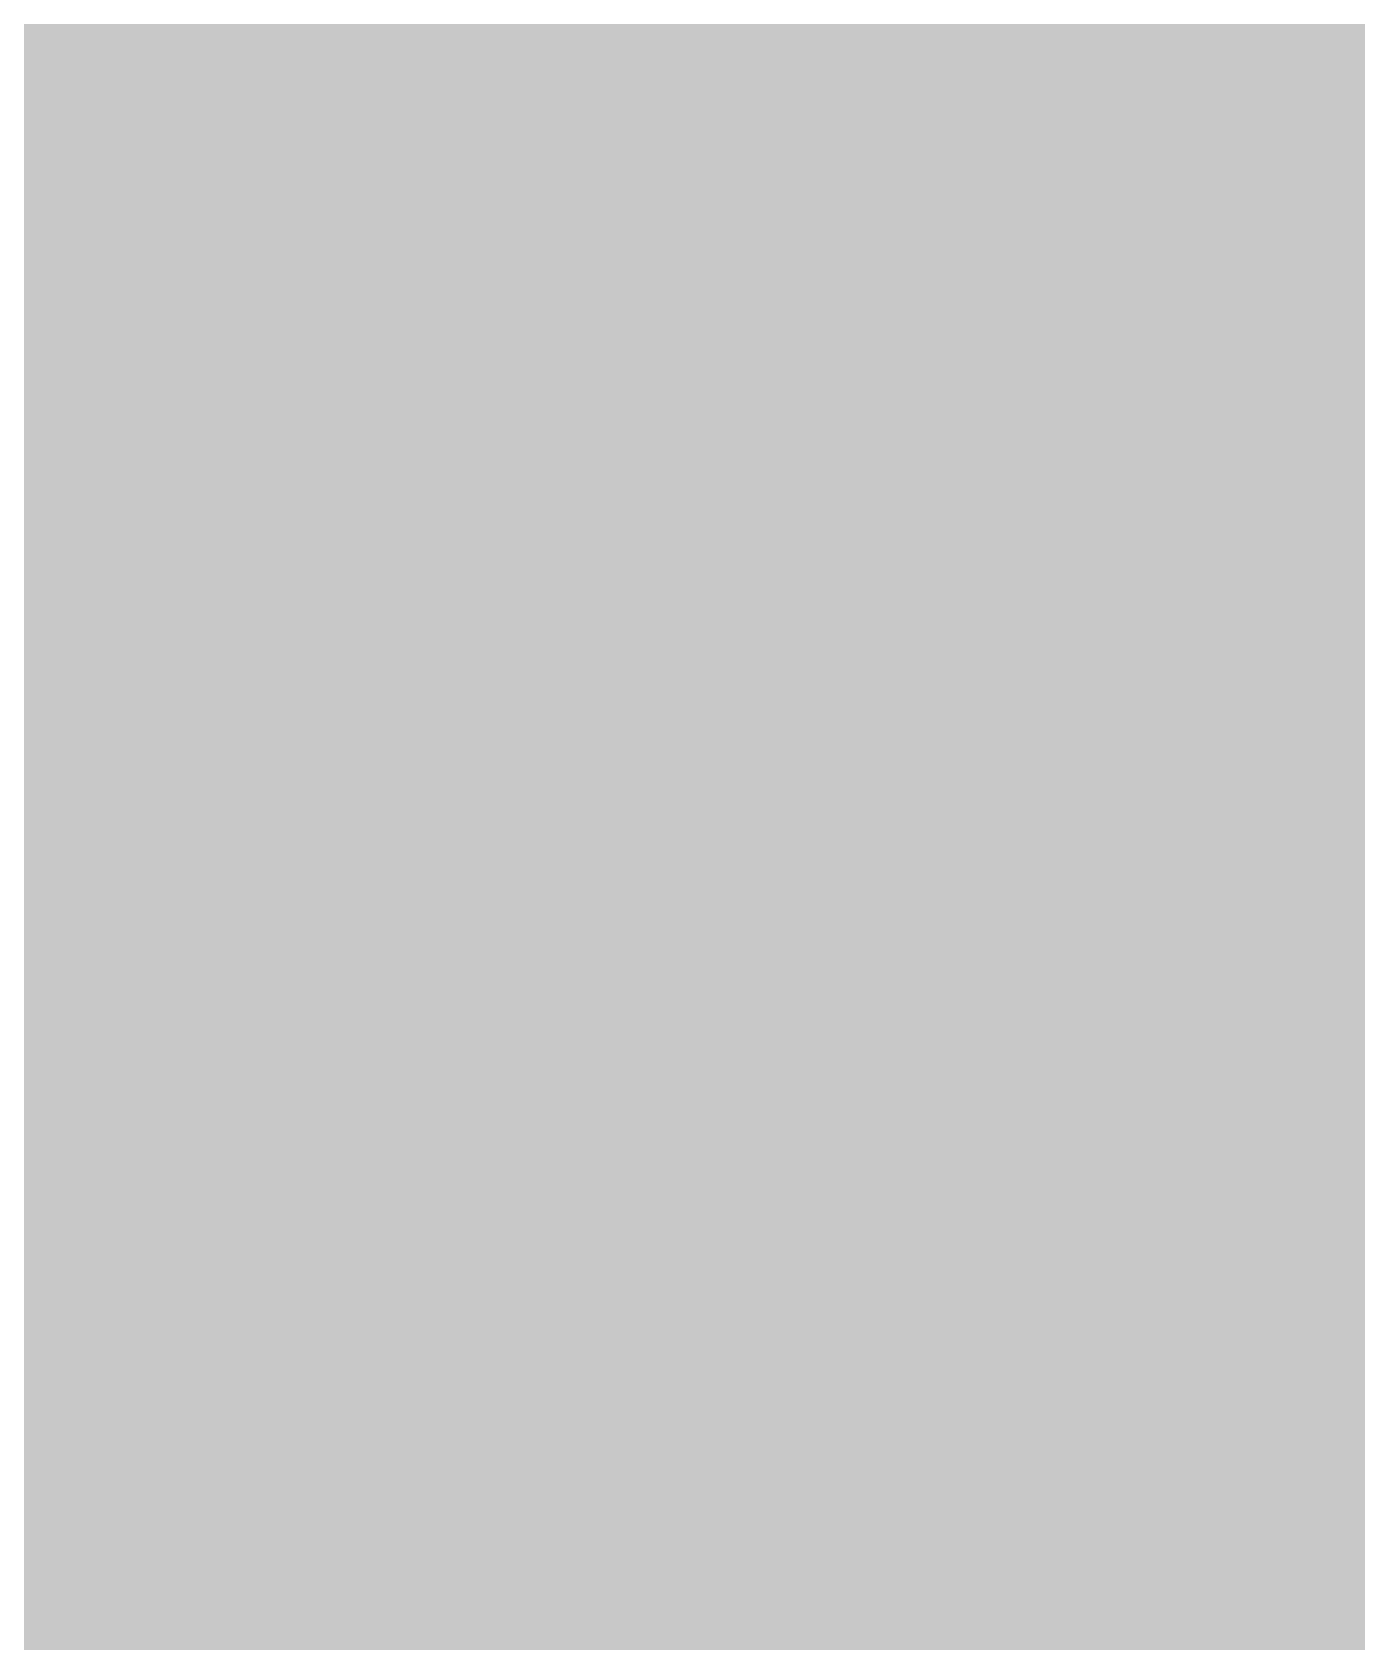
# Model space of a CAD drawing. Header units: millimetres. Extents: x 0 to 183, y 0 to 141.
# Drawn here: x 124.33 to 143.19, y 90.34 to 113.25 of the extents above; entities that cross this region are included whole.
import ezdxf

# ---------------------------------------------------------------- set-up
doc = ezdxf.new("R2010")
doc.units = ezdxf.units.MM

msp = doc.modelspace()

# ---------------------------------------------------------------- hatches: boundary and pattern name
msp.add_hatch(color=254).paths.add_polyline_path([(14.1633, 0.0536), (13.9878, 0.0533), (13.8125, 0.0559), (13.6373, 0.061), (13.462, 0.0686), (13.2893, 0.0787), (13.114, 0.0914), (12.9413, 0.1041), (12.7686, 0.1219), (12.5959, 0.1397), (12.4231, 0.16), (12.2504, 0.1829), (12.0777, 0.2057), (11.9075, 0.2337), (11.7373, 0.2616), (11.5672, 0.2921), (11.397, 0.3251), (11.2268, 0.3607), (11.0592, 0.3988), (10.8915, 0.4369), (10.7239, 0.4775), (10.5562, 0.5207), (10.3886, 0.5664), (10.2235, 0.6121), (10.0584, 0.6629), (9.8933, 0.7137), (9.7307, 0.7671), (9.5682, 0.8204), (9.4056, 0.8788), (9.2431, 0.9373), (9.083, 0.9982), (8.923, 1.0617), (8.763, 1.1252), (8.6055, 1.1938), (8.4455, 1.2624), (8.2906, 1.331), (8.1331, 1.4046), (7.9781, 1.4783), (7.8232, 1.5545), (7.6708, 1.6332), (7.5184, 1.7145), (7.366, 1.7958), (7.2161, 1.8796), (7.0663, 1.966), (6.919, 2.0523), (6.7716, 2.1438), (6.6243, 2.2352), (6.4795, 2.3266), (6.3348, 2.4232), (6.19, 2.5197), (6.0477, 2.6187), (5.908, 2.7178), (5.7683, 2.8194), (5.6286, 2.9235), (5.4915, 3.0302), (5.3543, 3.1369), (5.2197, 3.2461), (5.0851, 3.3579), (4.953, 3.4722), (4.8209, 3.5865), (4.6914, 3.7033), (4.5644, 3.8202), (4.4348, 3.9395), (4.3104, 4.0615), (4.1859, 4.1859), (4.0615, 4.3104), (3.9395, 4.4348), (3.8202, 4.5618), (3.7033, 4.6914), (3.5865, 4.8209), (3.4722, 4.953), (3.3579, 5.0851), (3.2487, 5.2197), (3.1369, 5.3543), (3.0302, 5.4915), (2.9235, 5.6286), (2.8194, 5.7683), (2.7178, 5.908), (2.6187, 6.0477), (2.5197, 6.19), (2.4232, 6.3348), (2.3266, 6.477), (2.2352, 6.6243), (2.1438, 6.7691), (2.0523, 6.919), (1.966, 7.0663), (1.8796, 7.2161), (1.7958, 7.366), (1.7145, 7.5184), (1.6332, 7.6708), (1.5545, 7.8232), (1.4783, 7.9781), (1.4046, 8.1331), (1.331, 8.2906), (1.2598, 8.4455), (1.1913, 8.603), (1.1252, 8.763), (1.0592, 8.923), (0.9982, 9.083), (0.9373, 9.2431), (0.8763, 9.4056), (0.8204, 9.5682), (0.7645, 9.7307), (0.7112, 9.8933), (0.6604, 10.0584), (0.6121, 10.2235), (0.5639, 10.3911), (0.5207, 10.5562), (0.4775, 10.7239), (0.4343, 10.8915), (0.3962, 11.0592), (0.3607, 11.2268), (0.3251, 11.397), (0.2921, 11.5672), (0.2616, 11.7373), (0.2311, 11.9075), (0.2057, 12.0802), (0.1803, 12.2504), (0.1575, 12.4231), (0.1372, 12.5959), (0.1194, 12.7686), (0.1041, 12.9413), (0.0889, 13.1166), (0.0787, 13.2893), (0.0686, 13.4645), (0.061, 13.6373), (0.0559, 13.8125), (0.0508, 13.9878), (0.0508, 14.163), (0.0522, 127.0536), (0.0508, 127.2286), (0.0559, 127.4039), (0.061, 127.5766), (0.0686, 127.7518), (0.0787, 127.9271), (0.0889, 128.0998), (0.1041, 128.2725), (0.1194, 128.4478), (0.1372, 128.6205), (0.1575, 128.7907), (0.1803, 128.9634), (0.2057, 129.1361), (0.2311, 129.3063), (0.2616, 129.4765), (0.2921, 129.6467), (0.3251, 129.8169), (0.3607, 129.987), (0.3962, 130.1547), (0.4343, 130.3249), (0.4775, 130.49), (0.5207, 130.6576), (0.5639, 130.8252), (0.6121, 130.9903), (0.6604, 131.1554), (0.7112, 131.3205), (0.7645, 131.4831), (0.8204, 131.6482), (0.8763, 131.8082), (0.9373, 131.9708), (0.9982, 132.1308), (1.0592, 132.2934), (1.1252, 132.4508), (1.1913, 132.6109), (1.2598, 132.7683), (1.331, 132.9258), (1.4046, 133.0808), (1.4783, 133.2357), (1.5545, 133.3906), (1.6332, 133.543), (1.7145, 133.6954), (1.7958, 133.8478), (1.8796, 133.9977), (1.966, 134.1476), (2.0523, 134.2974), (2.1438, 134.4447), (2.2352, 134.5895), (2.3266, 134.7368), (2.4232, 134.8791), (2.5197, 135.0239), (2.6187, 135.1661), (2.7178, 135.3058), (2.8194, 135.4455), (2.9235, 135.5852), (3.0302, 135.7224), (3.1369, 135.8595), (3.2487, 135.9941), (3.3579, 136.1288), (3.4722, 136.2608), (3.5865, 136.3929), (3.7033, 136.5225), (3.8202, 136.652), (3.9395, 136.779), (4.0615, 136.9035), (4.1859, 137.0305), (4.3104, 137.1524), (4.4348, 137.2743), (4.5644, 137.3937), (4.6914, 137.5131), (4.8209, 137.6274), (4.953, 137.7442), (5.0851, 137.856), (5.2197, 137.9677), (5.3543, 138.0769), (5.4915, 138.1836), (5.6286, 138.2903), (5.7683, 138.3944), (5.908, 138.496), (6.0477, 138.5976), (6.19, 138.6942), (6.3348, 138.7932), (6.4795, 138.8872), (6.6243, 138.9812), (6.7716, 139.0726), (6.919, 139.1615), (7.0663, 139.2479), (7.2161, 139.3342), (7.366, 139.4181), (7.5184, 139.5019), (7.6708, 139.5806), (7.8232, 139.6594), (7.9781, 139.7356), (8.1331, 139.8092), (8.2906, 139.8829), (8.4455, 139.954), (8.6055, 140.0226), (8.763, 140.0886), (8.923, 140.1547), (9.083, 140.2182), (9.2431, 140.2791), (9.4056, 140.3375), (9.5682, 140.3934), (9.7307, 140.4493), (9.8933, 140.5026), (10.0584, 140.5534), (10.2235, 140.6017), (10.3886, 140.65), (10.5562, 140.6957), (10.7239, 140.7389), (10.8915, 140.7795), (11.0592, 140.8176), (11.2268, 140.8557), (11.397, 140.8887), (11.5672, 140.9217), (11.7373, 140.9522), (11.9075, 140.9827), (12.0777, 141.0081), (12.2504, 141.0335), (12.4231, 141.0564), (12.5959, 141.0767), (12.7686, 141.0945), (12.9413, 141.1097), (13.114, 141.1249), (13.2893, 141.1376), (13.462, 141.1453), (13.6373, 141.1529), (13.8125, 141.158), (13.9878, 141.163), (14.163, 141.163), (169.3855, 141.1647), (169.5602, 141.163), (169.7355, 141.158), (169.9108, 141.1529), (170.0835, 141.1453), (170.2587, 141.1376), (170.4315, 141.1249), (170.6067, 141.1097), (170.7794, 141.0945), (170.9522, 141.0767), (171.1249, 141.0564), (171.2976, 141.0335), (171.4678, 141.0081), (171.6405, 140.9827), (171.8107, 140.9522), (171.9809, 140.9217), (172.151, 140.8887), (172.3187, 140.8557), (172.4889, 140.8176), (172.6565, 140.7795), (172.8241, 140.7389), (172.9918, 140.6957), (173.1569, 140.65), (173.3245, 140.6017), (173.4896, 140.5534), (173.6522, 140.5026), (173.8173, 140.4493), (173.9798, 140.3934), (174.1424, 140.3375), (174.305, 140.2791), (174.465, 140.2182), (174.625, 140.1547), (174.785, 140.0886), (174.9425, 140.0226), (175.1025, 139.954), (175.2575, 139.8829), (175.4149, 139.8092), (175.5699, 139.7356), (175.7248, 139.6594), (175.8772, 139.5806), (176.0296, 139.5019), (176.182, 139.4181), (176.3319, 139.3342), (176.4817, 139.2479), (176.6291, 139.1615), (176.7764, 139.0726), (176.9237, 138.9812), (177.0685, 138.8872), (177.2133, 138.7932), (177.358, 138.6942), (177.5003, 138.5976), (177.64, 138.496), (177.7797, 138.3944), (177.9194, 138.2903), (178.0565, 138.1836), (178.1937, 138.0769), (178.3283, 137.9677), (178.4629, 137.856), (178.595, 137.7442), (178.7271, 137.6274), (178.8566, 137.5131), (178.9836, 137.3937), (179.1132, 137.2743), (179.2376, 137.1524), (179.3621, 137.0305), (179.4866, 136.9035), (179.6085, 136.779), (179.7279, 136.652), (179.8447, 136.5225), (179.9615, 136.3929), (180.0758, 136.2608), (180.1901, 136.1288), (180.2994, 135.9941), (180.4111, 135.8595), (180.5178, 135.7224), (180.6245, 135.5852), (180.7261, 135.4455), (180.8302, 135.3058), (180.9293, 135.1661), (181.0283, 135.0239), (181.1249, 134.8791), (181.2214, 134.7368), (181.3128, 134.5895), (181.4043, 134.4447), (181.4957, 134.2974), (181.5821, 134.1476), (181.6684, 133.9977), (181.7522, 133.8478), (181.8335, 133.6954), (181.9148, 133.543), (181.991, 133.3906), (182.0697, 133.2357), (182.1434, 133.0808), (182.2145, 132.9258), (182.2856, 132.7683), (182.3542, 132.6109), (182.4228, 132.4508), (182.4863, 132.2934), (182.5498, 132.1308), (182.6108, 131.9708), (182.6692, 131.8082), (182.7276, 131.6482), (182.7809, 131.4831), (182.8343, 131.3205), (182.8851, 131.1554), (182.9359, 130.9903), (182.9816, 130.8252), (183.0273, 130.6576), (183.0705, 130.49), (183.1111, 130.3249), (183.1492, 130.1547), (183.1873, 129.987), (183.2229, 129.8169), (183.2559, 129.6467), (183.2864, 129.4765), (183.3143, 129.3063), (183.3397, 129.1361), (183.3651, 128.9634), (183.388, 128.7907), (183.4083, 128.6205), (183.4261, 128.4478), (183.4413, 128.2725), (183.4566, 128.0998), (183.4693, 127.9271), (183.4769, 127.7518), (183.4845, 127.5766), (183.4921, 127.4039), (183.4947, 127.2286), (183.4947, 127.0533), (183.4967, 14.1647), (183.4947, 13.9878), (183.4921, 13.8125), (183.4845, 13.6373), (183.4769, 13.4645), (183.4693, 13.2893), (183.4566, 13.1166), (183.4413, 12.9413), (183.4261, 12.7686), (183.4083, 12.5959), (183.388, 12.4231), (183.3651, 12.2504), (183.3397, 12.0802), (183.3143, 11.9075), (183.2864, 11.7373), (183.2559, 11.5672), (183.2229, 11.397), (183.1873, 11.2268), (183.1492, 11.0592), (183.1111, 10.8915), (183.0705, 10.7239), (183.0273, 10.5562), (182.9816, 10.3911), (182.9359, 10.2235), (182.8851, 10.0584), (182.8343, 9.8933), (182.7809, 9.7307), (182.7276, 9.5682), (182.6692, 9.4056), (182.6108, 9.2431), (182.5498, 9.083), (182.4863, 8.923), (182.4228, 8.763), (182.3542, 8.603), (182.2856, 8.4455), (182.2145, 8.2906), (182.1434, 8.1331), (182.0697, 7.9781), (181.991, 7.8232), (181.9148, 7.6708), (181.8335, 7.5184), (181.7522, 7.366), (181.6684, 7.2161), (181.5821, 7.0663), (181.4957, 6.919), (181.4043, 6.7691), (181.3128, 6.6243), (181.2214, 6.477), (181.1249, 6.3348), (181.0283, 6.19), (180.9293, 6.0477), (180.8302, 5.908), (180.7261, 5.7683), (180.6245, 5.6286), (180.5178, 5.4915), (180.4111, 5.3543), (180.2994, 5.2197), (180.1901, 5.0851), (180.0758, 4.953), (179.9615, 4.8209), (179.8447, 4.6914), (179.7279, 4.5618), (179.6085, 4.4348), (179.4866, 4.3104), (179.3621, 4.1859), (179.2376, 4.0615), (179.1132, 3.9395), (178.9836, 3.8202), (178.8566, 3.7033), (178.7271, 3.5865), (178.595, 3.4722), (178.4629, 3.3579), (178.3283, 3.2461), (178.1937, 3.1369), (178.0565, 3.0302), (177.9194, 2.9235), (177.7797, 2.8194), (177.64, 2.7178), (177.5003, 2.6187), (177.358, 2.5197), (177.2133, 2.4232), (177.0685, 2.3266), (176.9237, 2.2352), (176.7764, 2.1438), (176.6291, 2.0523), (176.4817, 1.966), (176.3319, 1.8796), (176.182, 1.7958), (176.0296, 1.7145), (175.8772, 1.6332), (175.7248, 1.5545), (175.5699, 1.4783), (175.4149, 1.4046), (175.2575, 1.331), (175.1025, 1.2624), (174.9425, 1.1938), (174.785, 1.1252), (174.625, 1.0617), (174.465, 0.9982), (174.305, 0.9373), (174.1424, 0.8788), (173.9798, 0.8204), (173.8173, 0.7671), (173.6522, 0.7137), (173.4896, 0.6629), (173.3245, 0.6121), (173.1569, 0.5664), (172.9918, 0.5207), (172.8241, 0.4775), (172.6565, 0.4369), (172.4889, 0.3988), (172.3187, 0.3607), (172.151, 0.3251), (171.9809, 0.2921), (171.8107, 0.2616), (171.6405, 0.2337), (171.4678, 0.2057), (171.2976, 0.1829), (171.1249, 0.16), (170.9522, 0.1397), (170.7794, 0.1219), (170.6067, 0.1041), (170.4315, 0.0914), (170.2587, 0.0787), (170.0835, 0.0686), (169.9108, 0.061), (169.7355, 0.0559), (169.5602, 0.0533), (169.385, 0.0533)])
h = msp.add_hatch(color=59)
edge = h.paths.add_edge_path()
edge.add_line((128.0266, 92.4814), (131.8369, 92.4814))
edge.add_line((131.8369, 92.4814), (131.9657, 92.5906))
edge.add_line((131.9657, 92.5906), (132.0978, 92.7049))
edge.add_line((132.0978, 92.7049), (132.2299, 92.8218))
edge.add_line((132.2299, 92.8218), (132.3645, 92.9411))
edge.add_line((132.3645, 92.9411), (132.5016, 93.0656))
edge.add_line((132.5016, 93.0656), (132.6413, 93.1901))
edge.add_line((132.6413, 93.1901), (132.781, 93.3171))
edge.add_line((132.781, 93.3171), (132.9233, 93.4491))
edge.add_line((132.9233, 93.4491), (133.0655, 93.5838))
edge.add_line((133.0655, 93.5838), (133.2103, 93.7184))
edge.add_line((133.2103, 93.7184), (133.3551, 93.8581))
edge.add_line((133.3551, 93.8581), (133.4999, 94.0003))
edge.add_line((133.4999, 94.0003), (133.6472, 94.1451))
edge.add_line((133.6472, 94.1451), (133.7945, 94.2924))
edge.add_line((133.7945, 94.2924), (133.9418, 94.4423))
edge.add_line((133.9418, 94.4423), (134.0891, 94.5947))
edge.add_line((134.0891, 94.5947), (134.2365, 94.7522))
edge.add_line((134.2365, 94.7522), (134.3838, 94.9096))
edge.add_line((134.3838, 94.9096), (134.5311, 95.0697))
edge.add_line((134.5311, 95.0697), (134.6784, 95.2348))
edge.add_line((134.6784, 95.2348), (134.8257, 95.3999))
edge.add_line((134.8257, 95.3999), (134.9705, 95.57))
edge.add_line((134.9705, 95.57), (135.1178, 95.7402))
edge.add_line((135.1178, 95.7402), (135.2626, 95.9155))
edge.add_line((135.2626, 95.9155), (135.4049, 96.0933))
edge.add_line((135.4049, 96.0933), (135.5471, 96.2711))
edge.add_line((135.5471, 96.2711), (135.6893, 96.454))
edge.add_line((135.6893, 96.454), (135.829, 96.6394))
edge.add_line((135.829, 96.6394), (135.9687, 96.8273))
edge.add_line((135.9687, 96.8273), (136.1059, 97.0178))
edge.add_line((136.1059, 97.0178), (136.2405, 97.2083))
edge.add_line((136.2405, 97.2083), (136.3751, 97.4039))
edge.add_line((136.3751, 97.4039), (136.5072, 97.602))
edge.add_line((136.5072, 97.602), (136.6368, 97.8027))
edge.add_line((136.6368, 97.8027), (136.7638, 98.0059))
edge.add_line((136.7638, 98.0059), (136.8882, 98.2116))
edge.add_line((136.8882, 98.2116), (137.0101, 98.4174))
edge.add_line((137.0101, 98.4174), (137.1295, 98.6282))
edge.add_line((137.1295, 98.6282), (137.2464, 98.8416))
edge.add_line((137.2464, 98.8416), (137.3607, 99.0575))
edge.add_line((137.3607, 99.0575), (137.4724, 99.2759))
edge.add_line((137.4724, 99.2759), (137.5791, 99.4943))
edge.add_line((137.5791, 99.4943), (137.6832, 99.7179))
edge.add_line((137.6832, 99.7179), (137.7848, 99.9439))
edge.add_line((137.7848, 99.9439), (137.8814, 100.1725))
edge.add_line((137.8814, 100.1725), (137.9753, 100.4011))
edge.add_line((137.9753, 100.4011), (138.0642, 100.6348))
edge.add_line((138.0642, 100.6348), (138.1481, 100.8685))
edge.add_line((138.1481, 100.8685), (138.2293, 101.1072))
edge.add_line((138.2293, 101.1072), (138.3081, 101.346))
edge.add_line((138.3081, 101.346), (138.3792, 101.5898))
edge.add_line((138.3792, 101.5898), (138.4478, 101.8337))
edge.add_line((138.4478, 101.8337), (138.5113, 102.0801))
edge.add_line((138.5113, 102.0801), (138.5697, 102.3315))
edge.add_line((138.5697, 102.3315), (138.623, 102.583))
edge.add_line((138.623, 102.583), (138.6738, 102.837))
edge.add_line((138.6738, 102.837), (138.717, 103.0935))
edge.add_line((138.717, 103.0935), (138.7551, 103.3526))
edge.add_line((138.7551, 103.3526), (138.7856, 103.6142))
edge.add_line((138.7856, 103.6142), (138.8135, 103.8758))
edge.add_line((138.8135, 103.8758), (138.8339, 104.1425))
edge.add_line((138.8339, 104.1425), (138.8491, 104.4118))
edge.add_line((138.8491, 104.4118), (138.8593, 104.681))
edge.add_line((138.8593, 104.681), (138.8618, 104.9528))
edge.add_line((138.8618, 104.9528), (138.8618, 105.1966))
edge.add_line((138.8618, 105.1966), (138.8567, 105.4354))
edge.add_line((138.8567, 105.4354), (138.8491, 105.6691))
edge.add_line((138.8491, 105.6691), (138.8364, 105.9002))
edge.add_line((138.8364, 105.9002), (138.8237, 106.1237))
edge.add_line((138.8237, 106.1237), (138.8059, 106.3473))
edge.add_line((138.8059, 106.3473), (138.7856, 106.5632))
edge.add_line((138.7856, 106.5632), (138.7627, 106.7765))
edge.add_line((138.7627, 106.7765), (138.7348, 106.9873))
edge.add_line((138.7348, 106.9873), (138.7069, 107.1931))
edge.add_line((138.7069, 107.1931), (138.6738, 107.3937))
edge.add_line((138.6738, 107.3937), (138.6383, 107.5893))
edge.add_line((138.6383, 107.5893), (138.5976, 107.7824))
edge.add_line((138.5976, 107.7824), (138.557, 107.9729))
edge.add_line((138.557, 107.9729), (138.5113, 108.1583))
edge.add_line((138.5113, 108.1583), (138.463, 108.3386))
edge.add_line((138.463, 108.3386), (138.4122, 108.5139))
edge.add_line((138.4122, 108.5139), (138.3589, 108.6866))
edge.add_line((138.3589, 108.6866), (138.3005, 108.8568))
edge.add_line((138.3005, 108.8568), (138.242, 109.0219))
edge.add_line((138.242, 109.0219), (138.1785, 109.1819))
edge.add_line((138.1785, 109.1819), (138.1125, 109.3394))
edge.add_line((138.1125, 109.3394), (138.0414, 109.4918))
edge.add_line((138.0414, 109.4918), (137.9703, 109.6416))
edge.add_line((137.9703, 109.6416), (137.8941, 109.7864))
edge.add_line((137.8941, 109.7864), (137.8153, 109.9261))
edge.add_line((137.8153, 109.9261), (137.734, 110.0633))
edge.add_line((137.734, 110.0633), (137.6502, 110.1979))
edge.add_line((137.6502, 110.1979), (137.5613, 110.3274))
edge.add_line((137.5613, 110.3274), (137.4724, 110.4519))
edge.add_line((137.4724, 110.4519), (137.3784, 110.5738))
edge.add_line((137.3784, 110.5738), (137.2819, 110.6932))
edge.add_line((137.2819, 110.6932), (137.1829, 110.8075))
edge.add_line((137.1829, 110.8075), (137.0813, 110.9167))
edge.add_line((137.0813, 110.9167), (136.9746, 111.0234))
edge.add_line((136.9746, 111.0234), (136.8679, 111.1275))
edge.add_line((136.8679, 111.1275), (136.7561, 111.2266))
edge.add_line((136.7561, 111.2266), (136.6418, 111.3206))
edge.add_line((136.6418, 111.3206), (136.525, 111.412))
edge.add_line((136.525, 111.412), (136.4056, 111.5009))
edge.add_line((136.4056, 111.5009), (136.2812, 111.5847))
edge.add_line((136.2812, 111.5847), (136.1567, 111.6635))
edge.add_line((136.1567, 111.6635), (136.0272, 111.7422))
edge.add_line((136.0272, 111.7422), (135.8951, 111.8133))
edge.add_line((135.8951, 111.8133), (135.7605, 111.8819))
edge.add_line((135.7605, 111.8819), (135.6233, 111.948))
edge.add_line((135.6233, 111.948), (135.4811, 112.0115))
edge.add_line((135.4811, 112.0115), (135.3388, 112.0699))
edge.add_line((135.3388, 112.0699), (135.1915, 112.1232))
edge.add_line((135.1915, 112.1232), (135.0442, 112.174))
edge.add_line((135.0442, 112.174), (134.8918, 112.2223))
edge.add_line((134.8918, 112.2223), (134.7368, 112.2655))
edge.add_line((134.7368, 112.2655), (134.5794, 112.3061))
edge.add_line((134.5794, 112.3061), (134.4168, 112.3417))
edge.add_line((134.4168, 112.3417), (134.2542, 112.3772))
edge.add_line((134.2542, 112.3772), (134.0866, 112.4052))
edge.add_line((134.0866, 112.4052), (133.919, 112.4306))
edge.add_line((133.919, 112.4306), (133.7462, 112.4534))
edge.add_line((133.7462, 112.4534), (133.571, 112.4737))
edge.add_line((133.571, 112.4737), (133.3932, 112.489))
edge.add_line((133.3932, 112.489), (133.2128, 112.5017))
edge.add_line((133.2128, 112.5017), (133.03, 112.5093))
edge.add_line((133.03, 112.5093), (132.842, 112.5144))
edge.add_line((132.842, 112.5144), (132.654, 112.5169))
edge.add_line((132.654, 112.5169), (132.5042, 112.5144))
edge.add_line((132.5042, 112.5144), (132.3543, 112.5118))
edge.add_line((132.3543, 112.5118), (132.2045, 112.5042))
edge.add_line((132.2045, 112.5042), (132.0571, 112.4941))
edge.add_line((132.0571, 112.4941), (131.9098, 112.4839))
edge.add_line((131.9098, 112.4839), (131.7625, 112.4687))
edge.add_line((131.7625, 112.4687), (131.6177, 112.4509))
edge.add_line((131.6177, 112.4509), (131.4729, 112.4306))
edge.add_line((131.4729, 112.4306), (131.3307, 112.4052))
edge.add_line((131.3307, 112.4052), (131.1885, 112.3798))
edge.add_line((131.1885, 112.3798), (131.0462, 112.3493))
edge.add_line((131.0462, 112.3493), (130.9065, 112.3188))
edge.add_line((130.9065, 112.3188), (130.7694, 112.2832))
edge.add_line((130.7694, 112.2832), (130.6322, 112.2451))
edge.add_line((130.6322, 112.2451), (130.495, 112.2045))
edge.add_line((130.495, 112.2045), (130.363, 112.1588))
edge.add_line((130.363, 112.1588), (130.2283, 112.1105))
edge.add_line((130.2283, 112.1105), (130.0988, 112.0623))
edge.add_line((130.0988, 112.0623), (129.9693, 112.0064))
edge.add_line((129.9693, 112.0064), (129.8397, 111.9505))
edge.add_line((129.8397, 111.9505), (129.7153, 111.8895))
edge.add_line((129.7153, 111.8895), (129.5908, 111.826))
edge.add_line((129.5908, 111.826), (129.4663, 111.76))
edge.add_line((129.4663, 111.76), (129.347, 111.6914))
edge.add_line((129.347, 111.6914), (129.2276, 111.6178))
edge.add_line((129.2276, 111.6178), (129.1107, 111.5416))
edge.add_line((129.1107, 111.5416), (128.9964, 111.4603))
edge.add_line((128.9964, 111.4603), (128.8847, 111.379))
edge.add_line((128.8847, 111.379), (128.7729, 111.2926))
edge.add_line((128.7729, 111.2926), (128.6662, 111.2012))
edge.add_line((128.6662, 111.2012), (128.5596, 111.1072))
edge.add_line((128.5596, 111.1072), (128.4554, 111.0107))
edge.add_line((128.4554, 111.0107), (128.3538, 110.9091))
edge.add_line((128.3538, 110.9091), (128.2548, 110.805))
edge.add_line((128.2548, 110.805), (128.1582, 110.6983))
edge.add_line((128.1582, 110.6983), (128.0643, 110.5865))
edge.add_line((128.0643, 110.5865), (127.9728, 110.4722))
edge.add_line((127.9728, 110.4722), (127.8839, 110.3528))
edge.add_line((127.8839, 110.3528), (127.7976, 110.2309))
edge.add_line((127.7976, 110.2309), (127.7163, 110.1039))
edge.add_line((127.7163, 110.1039), (127.635, 109.9744))
edge.add_line((127.635, 109.9744), (127.5563, 109.8398))
edge.add_line((127.5563, 109.8398), (127.4826, 109.7026))
edge.add_line((127.4826, 109.7026), (127.4115, 109.5629))
edge.add_line((127.4115, 109.5629), (127.3404, 109.4156))
edge.add_line((127.3404, 109.4156), (127.2743, 109.2683))
edge.add_line((127.2743, 109.2683), (127.2134, 109.1133))
edge.add_line((127.2134, 109.1133), (127.1524, 108.9584))
edge.add_line((127.1524, 108.9584), (127.0965, 108.7958))
edge.add_line((127.0965, 108.7958), (127.0432, 108.6307))
edge.add_line((127.0432, 108.6307), (126.9924, 108.4631))
edge.add_line((126.9924, 108.4631), (126.9467, 108.2904))
edge.add_line((126.9467, 108.2904), (126.9035, 108.1126))
edge.add_line((126.9035, 108.1126), (126.8654, 107.9322))
edge.add_line((126.8654, 107.9322), (126.8273, 107.7468))
edge.add_line((126.8273, 107.7468), (126.7968, 107.5563))
edge.add_line((126.7968, 107.5563), (126.7663, 107.3633))
edge.add_line((126.7663, 107.3633), (126.7409, 107.1651))
edge.add_line((126.7409, 107.1651), (126.7206, 106.9619))
edge.add_line((126.7206, 106.9619), (126.7028, 106.7562))
edge.add_line((126.7028, 106.7562), (126.6876, 106.5454))
edge.add_line((126.6876, 106.5454), (126.6774, 106.3295))
edge.add_line((126.6774, 106.3295), (126.6723, 106.1085))
edge.add_line((126.6723, 106.1085), (126.6698, 105.885))
edge.add_line((126.6698, 105.885), (126.6723, 105.6945))
edge.add_line((126.6723, 105.6945), (126.6774, 105.5065))
edge.add_line((126.6774, 105.5065), (126.6876, 105.3211))
edge.add_line((126.6876, 105.3211), (126.7003, 105.1382))
edge.add_line((126.7003, 105.1382), (126.7181, 104.9579))
edge.add_line((126.7181, 104.9579), (126.7384, 104.7826))
edge.add_line((126.7384, 104.7826), (126.7612, 104.6074))
edge.add_line((126.7612, 104.6074), (126.7892, 104.4372))
edge.add_line((126.7892, 104.4372), (126.8197, 104.2721))
edge.add_line((126.8197, 104.2721), (126.8527, 104.107))
edge.add_line((126.8527, 104.107), (126.8908, 103.947))
edge.add_line((126.8908, 103.947), (126.9314, 103.7869))
edge.add_line((126.9314, 103.7869), (126.9746, 103.632))
edge.add_line((126.9746, 103.632), (127.0203, 103.4796))
edge.add_line((127.0203, 103.4796), (127.0711, 103.3323))
edge.add_line((127.0711, 103.3323), (127.1245, 103.185))
edge.add_line((127.1245, 103.185), (127.1803, 103.0427))
edge.add_line((127.1803, 103.0427), (127.2388, 102.903))
edge.add_line((127.2388, 102.903), (127.2997, 102.7659))
edge.add_line((127.2997, 102.7659), (127.3632, 102.6338))
edge.add_line((127.3632, 102.6338), (127.4318, 102.5017))
edge.add_line((127.4318, 102.5017), (127.5004, 102.3747))
edge.add_line((127.5004, 102.3747), (127.5715, 102.2502))
edge.add_line((127.5715, 102.2502), (127.6477, 102.1283))
edge.add_line((127.6477, 102.1283), (127.7239, 102.0089))
edge.add_line((127.7239, 102.0089), (127.8026, 101.8946))
edge.add_line((127.8026, 101.8946), (127.8865, 101.7803))
edge.add_line((127.8865, 101.7803), (127.9703, 101.6711))
edge.add_line((127.9703, 101.6711), (128.0566, 101.5644))
edge.add_line((128.0566, 101.5644), (128.1455, 101.4628))
edge.add_line((128.1455, 101.4628), (128.237, 101.3612))
edge.add_line((128.237, 101.3612), (128.3284, 101.2647))
edge.add_line((128.3284, 101.2647), (128.4249, 101.1707))
edge.add_line((128.4249, 101.1707), (128.5215, 101.0793))
edge.add_line((128.5215, 101.0793), (128.6205, 100.9904))
edge.add_line((128.6205, 100.9904), (128.7196, 100.904))
edge.add_line((128.7196, 100.904), (128.8237, 100.8228))
edge.add_line((128.8237, 100.8228), (128.9279, 100.7415))
edge.add_line((128.9279, 100.7415), (129.032, 100.6653))
edge.add_line((129.032, 100.6653), (129.1412, 100.5942))
edge.add_line((129.1412, 100.5942), (129.2504, 100.523))
edge.add_line((129.2504, 100.523), (129.3597, 100.4545))
edge.add_line((129.3597, 100.4545), (129.4714, 100.391))
edge.add_line((129.4714, 100.391), (129.5857, 100.33))
edge.add_line((129.5857, 100.33), (129.7, 100.2716))
edge.add_line((129.7, 100.2716), (129.8169, 100.2157))
edge.add_line((129.8169, 100.2157), (129.9337, 100.1649))
edge.add_line((129.9337, 100.1649), (130.0531, 100.1141))
edge.add_line((130.0531, 100.1141), (130.1725, 100.0684))
edge.add_line((130.1725, 100.0684), (130.2918, 100.0252))
edge.add_line((130.2918, 100.0252), (130.4138, 99.9846))
edge.add_line((130.4138, 99.9846), (130.5382, 99.9465))
edge.add_line((130.5382, 99.9465), (130.6601, 99.9134))
edge.add_line((130.6601, 99.9134), (130.7846, 99.8804))
edge.add_line((130.7846, 99.8804), (130.9091, 99.8525))
edge.add_line((130.9091, 99.8525), (131.0361, 99.8271))
edge.add_line((131.0361, 99.8271), (131.1631, 99.8068))
edge.add_line((131.1631, 99.8068), (131.2901, 99.7864))
edge.add_line((131.2901, 99.7864), (131.4171, 99.7687))
edge.add_line((131.4171, 99.7687), (131.5466, 99.756))
edge.add_line((131.5466, 99.756), (131.6736, 99.7458))
edge.add_line((131.6736, 99.7458), (131.8031, 99.7382))
edge.add_line((131.8031, 99.7382), (131.9327, 99.7331))
edge.add_line((131.9327, 99.7331), (132.0622, 99.7331))
edge.add_line((132.0622, 99.7331), (132.1206, 99.7331))
edge.add_line((132.1206, 99.7331), (132.1765, 99.7331))
edge.add_line((132.1765, 99.7331), (132.2349, 99.7356))
edge.add_line((132.2349, 99.7356), (132.2908, 99.7382))
edge.add_line((132.2908, 99.7382), (132.3467, 99.7407))
edge.add_line((132.3467, 99.7407), (132.4026, 99.7433))
edge.add_line((132.4026, 99.7433), (132.4585, 99.7483))
edge.add_line((132.4585, 99.7483), (132.5143, 99.7509))
edge.add_line((132.5143, 99.7509), (132.5702, 99.756))
edge.add_line((132.5702, 99.756), (132.6236, 99.7636))
edge.add_line((132.6236, 99.7636), (132.6769, 99.7687))
edge.add_line((132.6769, 99.7687), (132.7302, 99.7763))
edge.add_line((132.7302, 99.7763), (132.7836, 99.7839))
edge.add_line((132.7836, 99.7839), (132.8369, 99.7915))
edge.add_line((132.8369, 99.7915), (132.8903, 99.7991))
edge.add_line((132.8903, 99.7991), (132.9411, 99.8093))
edge.add_line((132.9411, 99.8093), (132.9944, 99.8169))
edge.add_line((132.9944, 99.8169), (133.0452, 99.8271))
edge.add_line((133.0452, 99.8271), (133.096, 99.8372))
edge.add_line((133.096, 99.8372), (133.1468, 99.8499))
edge.add_line((133.1468, 99.8499), (133.1976, 99.8601))
edge.add_line((133.1976, 99.8601), (133.2459, 99.8728))
edge.add_line((133.2459, 99.8728), (133.2967, 99.8855))
edge.add_line((133.2967, 99.8855), (133.3449, 99.8982))
edge.add_line((133.3449, 99.8982), (133.3932, 99.9134))
edge.add_line((133.3932, 99.9134), (133.4414, 99.9261))
edge.add_line((133.4414, 99.9261), (133.4897, 99.9414))
edge.add_line((133.4897, 99.9414), (133.538, 99.9566))
edge.add_line((133.538, 99.9566), (133.5862, 99.9719))
edge.add_line((133.5862, 99.9719), (133.6319, 99.9871))
edge.add_line((133.6319, 99.9871), (133.6802, 100.0049))
edge.add_line((133.6802, 100.0049), (133.7259, 100.0227))
edge.add_line((133.7259, 100.0227), (133.7716, 100.0379))
edge.add_line((133.7716, 100.0379), (133.8174, 100.0582))
edge.add_line((133.8174, 100.0582), (133.8631, 100.076))
edge.add_line((133.8631, 100.076), (133.9088, 100.0938))
edge.add_line((133.9088, 100.0938), (133.9545, 100.1141))
edge.add_line((133.9545, 100.1141), (133.9977, 100.1319))
edge.add_line((133.9977, 100.1319), (134.0434, 100.1522))
edge.add_line((134.0434, 100.1522), (134.0866, 100.1725))
edge.add_line((134.0866, 100.1725), (134.1298, 100.1954))
edge.add_line((134.1298, 100.1954), (134.173, 100.2157))
edge.add_line((134.173, 100.2157), (134.2161, 100.2386))
edge.add_line((134.2161, 100.2386), (134.2593, 100.2589))
edge.add_line((134.2593, 100.2589), (134.3, 100.2817))
edge.add_line((134.3, 100.2817), (134.3431, 100.3046))
edge.add_line((134.3431, 100.3046), (134.3838, 100.3275))
edge.add_line((134.3838, 100.3275), (134.427, 100.3529))
edge.add_line((134.427, 100.3529), (134.4676, 100.3757))
edge.add_line((134.4676, 100.3757), (134.5082, 100.4011))
edge.add_line((134.5082, 100.4011), (134.5489, 100.424))
edge.add_line((134.5489, 100.424), (134.5895, 100.4494))
edge.add_line((134.5895, 100.4494), (134.6302, 100.4748))
edge.add_line((134.6302, 100.4748), (134.6683, 100.5002))
edge.add_line((134.6683, 100.5002), (134.7089, 100.5281))
edge.add_line((134.7089, 100.5281), (134.747, 100.5535))
edge.add_line((134.747, 100.5535), (134.7876, 100.5815))
edge.add_line((134.7876, 100.5815), (134.8257, 100.6069))
edge.add_line((134.8257, 100.6069), (134.8638, 100.6348))
edge.add_line((134.8638, 100.6348), (134.9019, 100.6627))
edge.add_line((134.9019, 100.6627), (134.94, 100.6907))
edge.add_line((134.94, 100.6907), (134.9781, 100.7186))
edge.add_line((134.9781, 100.7186), (135.0137, 100.7491))
edge.add_line((135.0137, 100.7491), (135.0518, 100.777))
edge.add_line((135.0518, 100.777), (134.9756, 100.6094))
edge.add_line((134.9756, 100.6094), (134.8969, 100.4418))
edge.add_line((134.8969, 100.4418), (134.813, 100.2741))
edge.add_line((134.813, 100.2741), (134.7292, 100.109))
edge.add_line((134.7292, 100.109), (134.6429, 99.9465))
edge.add_line((134.6429, 99.9465), (134.554, 99.7839))
edge.add_line((134.554, 99.7839), (134.4625, 99.6213))
edge.add_line((134.4625, 99.6213), (134.3711, 99.4613))
edge.add_line((134.3711, 99.4613), (134.2746, 99.3038))
edge.add_line((134.2746, 99.3038), (134.178, 99.1464))
edge.add_line((134.178, 99.1464), (134.079, 98.9889))
edge.add_line((134.079, 98.9889), (133.9774, 98.8339))
edge.add_line((133.9774, 98.8339), (133.8758, 98.679))
edge.add_line((133.8758, 98.679), (133.7716, 98.5266))
edge.add_line((133.7716, 98.5266), (133.665, 98.3767))
edge.add_line((133.665, 98.3767), (133.5583, 98.2269))
edge.add_line((133.5583, 98.2269), (133.4491, 98.077))
edge.add_line((133.4491, 98.077), (133.3373, 97.9297))
edge.add_line((133.3373, 97.9297), (133.2255, 97.7824))
edge.add_line((133.2255, 97.7824), (133.1138, 97.6376))
edge.add_line((133.1138, 97.6376), (132.9995, 97.4954))
edge.add_line((132.9995, 97.4954), (132.8826, 97.3506))
edge.add_line((132.8826, 97.3506), (132.7683, 97.2109))
edge.add_line((132.7683, 97.2109), (132.6515, 97.0686))
edge.add_line((132.6515, 97.0686), (132.5321, 96.9315))
edge.add_line((132.5321, 96.9315), (132.4127, 96.7943))
edge.add_line((132.4127, 96.7943), (132.2934, 96.6572))
edge.add_line((132.2934, 96.6572), (132.174, 96.5225))
edge.add_line((132.174, 96.5225), (132.0521, 96.3879))
edge.add_line((132.0521, 96.3879), (131.9301, 96.2558))
edge.add_line((131.9301, 96.2558), (131.8082, 96.1238))
edge.add_line((131.8082, 96.1238), (131.6863, 95.9942))
edge.add_line((131.6863, 95.9942), (131.5644, 95.8647))
edge.add_line((131.5644, 95.8647), (131.4425, 95.7351))
edge.add_line((131.4425, 95.7351), (131.318, 95.6107))
edge.add_line((131.318, 95.6107), (131.1961, 95.4837))
edge.add_line((131.1961, 95.4837), (131.0742, 95.3592))
edge.add_line((131.0742, 95.3592), (130.9497, 95.2373))
edge.add_line((130.9497, 95.2373), (130.8278, 95.1154))
edge.add_line((130.8278, 95.1154), (130.7059, 94.996))
edge.add_line((130.7059, 94.996), (130.5839, 94.8766))
edge.add_line((130.5839, 94.8766), (130.462, 94.7598))
edge.add_line((130.462, 94.7598), (130.3401, 94.6429))
edge.add_line((130.3401, 94.6429), (130.2182, 94.5261))
edge.add_line((130.2182, 94.5261), (130.0988, 94.4118))
edge.add_line((130.0988, 94.4118), (129.9794, 94.3))
edge.add_line((129.9794, 94.3), (129.86, 94.1883))
edge.add_line((129.86, 94.1883), (129.7432, 94.0765))
edge.add_line((129.7432, 94.0765), (129.6264, 93.9673))
edge.add_line((129.6264, 93.9673), (129.5095, 93.8606))
edge.add_line((129.5095, 93.8606), (129.3952, 93.7539))
edge.add_line((129.3952, 93.7539), (129.2809, 93.6473))
edge.add_line((129.2809, 93.6473), (129.1666, 93.5431))
edge.add_line((129.1666, 93.5431), (129.0549, 93.4415))
edge.add_line((129.0549, 93.4415), (128.9456, 93.3399))
edge.add_line((128.9456, 93.3399), (128.8364, 93.2383))
edge.add_line((128.8364, 93.2383), (128.7297, 93.1393))
edge.add_line((128.7297, 93.1393), (128.6231, 93.0427))
edge.add_line((128.6231, 93.0427), (128.5189, 92.9462))
edge.add_line((128.5189, 92.9462), (128.4173, 92.8497))
edge.add_line((128.4173, 92.8497), (128.3157, 92.7557))
edge.add_line((128.3157, 92.7557), (128.2167, 92.6617))
edge.add_line((128.2167, 92.6617), (128.1201, 92.5703))
edge.add_line((128.1201, 92.5703), (128.0262, 92.4789))
edge = h.paths.add_edge_path(flags=16)
edge.add_line((132.8526, 102.0766), (132.7683, 102.075))
edge.add_line((132.7683, 102.075), (132.6845, 102.0775))
edge.add_line((132.6845, 102.0775), (132.6032, 102.0801))
edge.add_line((132.6032, 102.0801), (132.5194, 102.0851))
edge.add_line((132.5194, 102.0851), (132.4381, 102.0902))
edge.add_line((132.4381, 102.0902), (132.3569, 102.0978))
edge.add_line((132.3569, 102.0978), (132.2756, 102.1055))
edge.add_line((132.2756, 102.1055), (132.1943, 102.1156))
edge.add_line((132.1943, 102.1156), (132.1156, 102.1258))
edge.add_line((132.1156, 102.1258), (132.0368, 102.1385))
edge.add_line((132.0368, 102.1385), (131.9581, 102.1537))
edge.add_line((131.9581, 102.1537), (131.8793, 102.169))
edge.add_line((131.8793, 102.169), (131.8006, 102.1867))
edge.add_line((131.8006, 102.1867), (131.7244, 102.2045))
edge.add_line((131.7244, 102.2045), (131.6482, 102.2248))
edge.add_line((131.6482, 102.2248), (131.572, 102.2477))
edge.add_line((131.572, 102.2477), (131.4983, 102.2706))
edge.add_line((131.4983, 102.2706), (131.4247, 102.296))
edge.add_line((131.4247, 102.296), (131.351, 102.3239))
edge.add_line((131.351, 102.3239), (131.2774, 102.3544))
edge.add_line((131.2774, 102.3544), (131.2062, 102.3849))
edge.add_line((131.2062, 102.3849), (131.1377, 102.4179))
edge.add_line((131.1377, 102.4179), (131.0665, 102.4509))
edge.add_line((131.0665, 102.4509), (130.998, 102.489))
edge.add_line((130.998, 102.489), (130.9319, 102.5271))
edge.add_line((130.9319, 102.5271), (130.8659, 102.5677))
edge.add_line((130.8659, 102.5677), (130.7998, 102.6109))
edge.add_line((130.7998, 102.6109), (130.7363, 102.6566))
edge.add_line((130.7363, 102.6566), (130.6728, 102.7024))
edge.add_line((130.6728, 102.7024), (130.6119, 102.7532))
edge.add_line((130.6119, 102.7532), (130.5509, 102.804))
edge.add_line((130.5509, 102.804), (130.4925, 102.8573))
edge.add_line((130.4925, 102.8573), (130.4341, 102.9132))
edge.add_line((130.4341, 102.9132), (130.3782, 102.9716))
edge.add_line((130.3782, 102.9716), (130.3223, 103.0326))
edge.add_line((130.3223, 103.0326), (130.269, 103.0961))
edge.add_line((130.269, 103.0961), (130.2156, 103.1621))
edge.add_line((130.2156, 103.1621), (130.1648, 103.2307))
edge.add_line((130.1648, 103.2307), (130.1166, 103.2993))
edge.add_line((130.1166, 103.2993), (130.0683, 103.3729))
edge.add_line((130.0683, 103.3729), (130.0226, 103.4491))
edge.add_line((130.0226, 103.4491), (129.9769, 103.5279))
edge.add_line((129.9769, 103.5279), (129.9337, 103.6066))
edge.add_line((129.9337, 103.6066), (129.8931, 103.6904))
edge.add_line((129.8931, 103.6904), (129.8524, 103.7768))
edge.add_line((129.8524, 103.7768), (129.8143, 103.8657))
edge.add_line((129.8143, 103.8657), (129.7788, 103.9571))
edge.add_line((129.7788, 103.9571), (129.7432, 104.0511))
edge.add_line((129.7432, 104.0511), (129.7127, 104.1476))
edge.add_line((129.7127, 104.1476), (129.6822, 104.2492))
edge.add_line((129.6822, 104.2492), (129.6518, 104.3508))
edge.add_line((129.6518, 104.3508), (129.6264, 104.4575))
edge.add_line((129.6264, 104.4575), (129.601, 104.5667))
edge.add_line((129.601, 104.5667), (129.5781, 104.6785))
edge.add_line((129.5781, 104.6785), (129.5578, 104.7928))
edge.add_line((129.5578, 104.7928), (129.5375, 104.9122))
edge.add_line((129.5375, 104.9122), (129.5222, 105.0315))
edge.add_line((129.5222, 105.0315), (129.507, 105.156))
edge.add_line((129.507, 105.156), (129.4943, 105.283))
edge.add_line((129.4943, 105.283), (129.4841, 105.4151))
edge.add_line((129.4841, 105.4151), (129.4765, 105.5472))
edge.add_line((129.4765, 105.5472), (129.4689, 105.6843))
edge.add_line((129.4689, 105.6843), (129.4663, 105.8266))
edge.add_line((129.4663, 105.8266), (129.4663, 105.9688))
edge.add_line((129.4663, 105.9688), (129.4663, 106.111))
edge.add_line((129.4663, 106.111), (129.4689, 106.2507))
edge.add_line((129.4689, 106.2507), (129.474, 106.3854))
edge.add_line((129.474, 106.3854), (129.4816, 106.5174))
edge.add_line((129.4816, 106.5174), (129.4917, 106.6495))
edge.add_line((129.4917, 106.6495), (129.5019, 106.7765))
edge.add_line((129.5019, 106.7765), (129.5146, 106.901))
edge.add_line((129.5146, 106.901), (129.5298, 107.0229))
edge.add_line((129.5298, 107.0229), (129.5451, 107.1423))
edge.add_line((129.5451, 107.1423), (129.5654, 107.2591))
edge.add_line((129.5654, 107.2591), (129.5832, 107.3734))
edge.add_line((129.5832, 107.3734), (129.606, 107.4852))
edge.add_line((129.606, 107.4852), (129.6289, 107.5944))
edge.add_line((129.6289, 107.5944), (129.6543, 107.6985))
edge.add_line((129.6543, 107.6985), (129.6822, 107.8027))
edge.add_line((129.6822, 107.8027), (129.7102, 107.9043))
edge.add_line((129.7102, 107.9043), (129.7407, 108.0033))
edge.add_line((129.7407, 108.0033), (129.7737, 108.0973))
edge.add_line((129.7737, 108.0973), (129.8067, 108.1913))
edge.add_line((129.8067, 108.1913), (129.8423, 108.2827))
edge.add_line((129.8423, 108.2827), (129.8804, 108.3716))
edge.add_line((129.8804, 108.3716), (129.9185, 108.458))
edge.add_line((129.9185, 108.458), (129.9566, 108.5418))
edge.add_line((129.9566, 108.5418), (129.9972, 108.6231))
edge.add_line((129.9972, 108.6231), (130.0404, 108.7018))
edge.add_line((130.0404, 108.7018), (130.0836, 108.778))
edge.add_line((130.0836, 108.778), (130.1293, 108.8517))
edge.add_line((130.1293, 108.8517), (130.1775, 108.9228))
edge.add_line((130.1775, 108.9228), (130.2233, 108.9914))
edge.add_line((130.2233, 108.9914), (130.2741, 109.06))
edge.add_line((130.2741, 109.06), (130.3249, 109.1235))
edge.add_line((130.3249, 109.1235), (130.3757, 109.187))
edge.add_line((130.3757, 109.187), (130.429, 109.2479))
edge.add_line((130.429, 109.2479), (130.4823, 109.3064))
edge.add_line((130.4823, 109.3064), (130.5382, 109.3622))
edge.add_line((130.5382, 109.3622), (130.5941, 109.4156))
edge.add_line((130.5941, 109.4156), (130.65, 109.4664))
edge.add_line((130.65, 109.4664), (130.7084, 109.5172))
edge.add_line((130.7084, 109.5172), (130.7694, 109.5654))
edge.add_line((130.7694, 109.5654), (130.8303, 109.6086))
edge.add_line((130.8303, 109.6086), (130.8913, 109.6518))
edge.add_line((130.8913, 109.6518), (130.9522, 109.695))
edge.add_line((130.9522, 109.695), (131.0157, 109.7331))
edge.add_line((131.0157, 109.7331), (131.0818, 109.7712))
edge.add_line((131.0818, 109.7712), (131.1453, 109.8067))
edge.add_line((131.1453, 109.8067), (131.2113, 109.8398))
edge.add_line((131.2113, 109.8398), (131.2774, 109.8702))
edge.add_line((131.2774, 109.8702), (131.3459, 109.8982))
edge.add_line((131.3459, 109.8982), (131.4145, 109.9261))
edge.add_line((131.4145, 109.9261), (131.4831, 109.9515))
edge.add_line((131.4831, 109.9515), (131.5542, 109.9744))
edge.add_line((131.5542, 109.9744), (131.6228, 109.9972))
edge.add_line((131.6228, 109.9972), (131.6939, 110.0176))
edge.add_line((131.6939, 110.0176), (131.7676, 110.0353))
edge.add_line((131.7676, 110.0353), (131.8387, 110.0506))
edge.add_line((131.8387, 110.0506), (131.9124, 110.0658))
edge.add_line((131.9124, 110.0658), (131.986, 110.0785))
edge.add_line((131.986, 110.0785), (132.0597, 110.0887))
edge.add_line((132.0597, 110.0887), (132.1333, 110.0988))
edge.add_line((132.1333, 110.0988), (132.2095, 110.1065))
edge.add_line((132.2095, 110.1065), (132.2832, 110.1115))
edge.add_line((132.2832, 110.1115), (132.3594, 110.1166))
edge.add_line((132.3594, 110.1166), (132.4356, 110.1192))
edge.add_line((132.4356, 110.1192), (132.5118, 110.1192))
edge.add_line((132.5118, 110.1192), (132.6058, 110.1192))
edge.add_line((132.6058, 110.1192), (132.6972, 110.1166))
edge.add_line((132.6972, 110.1166), (132.7861, 110.1141))
edge.add_line((132.7861, 110.1141), (132.8776, 110.1115))
edge.add_line((132.8776, 110.1115), (132.9665, 110.1065))
edge.add_line((132.9665, 110.1065), (133.0554, 110.0988))
edge.add_line((133.0554, 110.0988), (133.1417, 110.0912))
edge.add_line((133.1417, 110.0912), (133.2281, 110.0836))
edge.add_line((133.2281, 110.0836), (133.3144, 110.0734))
edge.add_line((133.3144, 110.0734), (133.3983, 110.0607))
edge.add_line((133.3983, 110.0607), (133.4846, 110.0455))
edge.add_line((133.4846, 110.0455), (133.5659, 110.0303))
edge.add_line((133.5659, 110.0303), (133.6472, 110.0125))
edge.add_line((133.6472, 110.0125), (133.7285, 109.9947))
edge.add_line((133.7285, 109.9947), (133.8097, 109.9718))
edge.add_line((133.8097, 109.9718), (133.8885, 109.949))
edge.add_line((133.8885, 109.949), (133.9672, 109.9236))
edge.add_line((133.9672, 109.9236), (134.0434, 109.8956))
edge.add_line((134.0434, 109.8956), (134.1196, 109.8652))
edge.add_line((134.1196, 109.8652), (134.1933, 109.8347))
edge.add_line((134.1933, 109.8347), (134.2669, 109.7991))
edge.add_line((134.2669, 109.7991), (134.3381, 109.761))
edge.add_line((134.3381, 109.761), (134.4092, 109.7204))
edge.add_line((134.4092, 109.7204), (134.4778, 109.6772))
edge.add_line((134.4778, 109.6772), (134.5463, 109.6315))
edge.add_line((134.5463, 109.6315), (134.6149, 109.5832))
edge.add_line((134.6149, 109.5832), (134.681, 109.5324))
edge.add_line((134.681, 109.5324), (134.7445, 109.4791))
edge.add_line((134.7445, 109.4791), (134.808, 109.4207))
edge.add_line((134.808, 109.4207), (134.8689, 109.3597))
edge.add_line((134.8689, 109.3597), (134.9299, 109.2962))
edge.add_line((134.9299, 109.2962), (134.9883, 109.2302))
edge.add_line((134.9883, 109.2302), (135.0467, 109.159))
edge.add_line((135.0467, 109.159), (135.1026, 109.0854))
edge.add_line((135.1026, 109.0854), (135.1559, 109.0066))
edge.add_line((135.1559, 109.0066), (135.2093, 108.9254))
edge.add_line((135.2093, 108.9254), (135.2626, 108.8415))
edge.add_line((135.2626, 108.8415), (135.3109, 108.7526))
edge.add_line((135.3109, 108.7526), (135.3591, 108.6612))
edge.add_line((135.3591, 108.6612), (135.4074, 108.5647))
edge.add_line((135.4074, 108.5647), (135.4506, 108.4631))
edge.add_line((135.4506, 108.4631), (135.4938, 108.3589))
edge.add_line((135.4938, 108.3589), (135.5369, 108.2497))
edge.add_line((135.5369, 108.2497), (135.5776, 108.138))
edge.add_line((135.5776, 108.138), (135.6157, 108.0211))
edge.add_line((135.6157, 108.0211), (135.6512, 107.8992))
edge.add_line((135.6512, 107.8992), (135.6868, 107.7722))
edge.add_line((135.6868, 107.7722), (135.7198, 107.6427))
edge.add_line((135.7198, 107.6427), (135.7503, 107.5055))
edge.add_line((135.7503, 107.5055), (135.7808, 107.3658))
edge.add_line((135.7808, 107.3658), (135.8062, 107.221))
edge.add_line((135.8062, 107.221), (135.8316, 107.0712))
edge.add_line((135.8316, 107.0712), (135.857, 106.9162))
edge.add_line((135.857, 106.9162), (135.8773, 106.7587))
edge.add_line((135.8773, 106.7587), (135.8976, 106.5936))
edge.add_line((135.8976, 106.5936), (135.9154, 106.4235))
edge.add_line((135.9154, 106.4235), (135.9306, 106.2482))
edge.add_line((135.9306, 106.2482), (135.9459, 106.0679))
edge.add_line((135.9459, 106.0679), (135.956, 105.8824))
edge.add_line((135.956, 105.8824), (135.9662, 105.6894))
edge.add_line((135.9662, 105.6894), (135.9738, 105.4938))
edge.add_line((135.9738, 105.4938), (135.9789, 105.2906))
edge.add_line((135.9789, 105.2906), (135.9814, 105.0823))
edge.add_line((135.9814, 105.0823), (135.984, 104.869))
edge.add_line((135.984, 104.869), (135.984, 104.841))
edge.add_line((135.984, 104.841), (135.984, 104.8156))
edge.add_line((135.984, 104.8156), (135.984, 104.7902))
edge.add_line((135.984, 104.7902), (135.984, 104.7623))
edge.add_line((135.984, 104.7623), (135.9814, 104.7369))
edge.add_line((135.9814, 104.7369), (135.9814, 104.7115))
edge.add_line((135.9814, 104.7115), (135.9814, 104.6836))
edge.add_line((135.9814, 104.6836), (135.9814, 104.6582))
edge.add_line((135.9814, 104.6582), (135.9814, 104.6328))
edge.add_line((135.9814, 104.6328), (135.9789, 104.6074))
edge.add_line((135.9789, 104.6074), (135.9789, 104.5794))
edge.add_line((135.9789, 104.5794), (135.9789, 104.554))
edge.add_line((135.9789, 104.554), (135.9764, 104.5286))
edge.add_line((135.9764, 104.5286), (135.9764, 104.5032))
edge.add_line((135.9764, 104.5032), (135.9738, 104.4778))
edge.add_line((135.9738, 104.4778), (135.9738, 104.4499))
edge.add_line((135.9738, 104.4499), (135.9713, 104.4245))
edge.add_line((135.9713, 104.4245), (135.9713, 104.3991))
edge.add_line((135.9713, 104.3991), (135.9687, 104.3737))
edge.add_line((135.9687, 104.3737), (135.9687, 104.3483))
edge.add_line((135.9687, 104.3483), (135.9662, 104.3229))
edge.add_line((135.9662, 104.3229), (135.9662, 104.2975))
edge.add_line((135.9662, 104.2975), (135.9637, 104.2721))
edge.add_line((135.9637, 104.2721), (135.9611, 104.2467))
edge.add_line((135.9611, 104.2467), (135.9611, 104.2213))
edge.add_line((135.9611, 104.2213), (135.9586, 104.1959))
edge.add_line((135.9586, 104.1959), (135.956, 104.1705))
edge.add_line((135.956, 104.1705), (135.9535, 104.1451))
edge.add_line((135.9535, 104.1451), (135.951, 104.1197))
edge.add_line((135.951, 104.1197), (135.951, 104.0943))
edge.add_line((135.951, 104.0943), (135.9484, 104.0689))
edge.add_line((135.9484, 104.0689), (135.9459, 104.0435))
edge.add_line((135.9459, 104.0435), (135.9433, 104.0181))
edge.add_line((135.9433, 104.0181), (135.9408, 103.9927))
edge.add_line((135.9408, 103.9927), (135.9383, 103.9698))
edge.add_line((135.9383, 103.9698), (135.9357, 103.9444))
edge.add_line((135.9357, 103.9444), (135.9332, 103.919))
edge.add_line((135.9332, 103.919), (135.9306, 103.8936))
edge.add_line((135.9306, 103.8936), (135.9281, 103.8682))
edge.add_line((135.9281, 103.8682), (135.9256, 103.8454))
edge.add_line((135.9256, 103.8454), (135.923, 103.82))
edge.add_line((135.923, 103.82), (135.9205, 103.7946))
edge.add_line((135.9205, 103.7946), (135.9154, 103.7692))
edge.add_line((135.9154, 103.7692), (135.9129, 103.7463))
edge.add_line((135.9129, 103.7463), (135.9103, 103.7209))
edge.add_line((135.9103, 103.7209), (135.9078, 103.6955))
edge.add_line((135.9078, 103.6955), (135.9052, 103.6726))
edge.add_line((135.9052, 103.6726), (135.9002, 103.6472))
edge.add_line((135.9002, 103.6472), (135.8976, 103.6218))
edge.add_line((135.8976, 103.6218), (135.8951, 103.599))
edge.add_line((135.8951, 103.599), (135.89, 103.5736))
edge.add_line((135.89, 103.5736), (135.8875, 103.5482))
edge.add_line((135.8875, 103.5482), (135.8849, 103.5253))
edge.add_line((135.8849, 103.5253), (135.8798, 103.4999))
edge.add_line((135.8798, 103.4999), (135.8773, 103.4771))
edge.add_line((135.8773, 103.4771), (135.8748, 103.4517))
edge.add_line((135.8748, 103.4517), (135.8697, 103.4288))
edge.add_line((135.8697, 103.4288), (135.8671, 103.4034))
edge.add_line((135.8671, 103.4034), (135.8621, 103.3805))
edge.add_line((135.8621, 103.3805), (135.8595, 103.3551))
edge.add_line((135.8595, 103.3551), (135.8544, 103.3323))
edge.add_line((135.8544, 103.3323), (135.8519, 103.3069))
edge.add_line((135.8519, 103.3069), (135.8468, 103.284))
edge.add_line((135.8468, 103.284), (135.8417, 103.2612))
edge.add_line((135.8417, 103.2612), (135.8138, 103.2332))
edge.add_line((135.8138, 103.2332), (135.7859, 103.2053))
edge.add_line((135.7859, 103.2053), (135.7579, 103.1773))
edge.add_line((135.7579, 103.1773), (135.7274, 103.1494))
edge.add_line((135.7274, 103.1494), (135.697, 103.1215))
edge.add_line((135.697, 103.1215), (135.669, 103.0935))
edge.add_line((135.669, 103.0935), (135.636, 103.0656))
edge.add_line((135.636, 103.0656), (135.6055, 103.0402))
edge.add_line((135.6055, 103.0402), (135.5725, 103.0122))
edge.add_line((135.5725, 103.0122), (135.542, 102.9843))
edge.add_line((135.542, 102.9843), (135.509, 102.9589))
edge.add_line((135.509, 102.9589), (135.476, 102.931))
edge.add_line((135.476, 102.931), (135.4404, 102.903))
edge.add_line((135.4404, 102.903), (135.4074, 102.8776))
edge.add_line((135.4074, 102.8776), (135.3718, 102.8522))
edge.add_line((135.3718, 102.8522), (135.3363, 102.8243))
edge.add_line((135.3363, 102.8243), (135.3007, 102.7989))
edge.add_line((135.3007, 102.7989), (135.2626, 102.7735))
edge.add_line((135.2626, 102.7735), (135.2245, 102.7481))
edge.add_line((135.2245, 102.7481), (135.189, 102.7227))
edge.add_line((135.189, 102.7227), (135.1483, 102.6973))
edge.add_line((135.1483, 102.6973), (135.1102, 102.6744))
edge.add_line((135.1102, 102.6744), (135.0696, 102.649))
edge.add_line((135.0696, 102.649), (135.0315, 102.6262))
edge.add_line((135.0315, 102.6262), (134.9883, 102.6008))
edge.add_line((134.9883, 102.6008), (134.9477, 102.5779))
edge.add_line((134.9477, 102.5779), (134.907, 102.555))
edge.add_line((134.907, 102.555), (134.8638, 102.5322))
edge.add_line((134.8638, 102.5322), (134.8207, 102.5093))
edge.add_line((134.8207, 102.5093), (134.7749, 102.489))
edge.add_line((134.7749, 102.489), (134.7318, 102.4661))
edge.add_line((134.7318, 102.4661), (134.686, 102.4458))
edge.add_line((134.686, 102.4458), (134.6403, 102.4255))
edge.add_line((134.6403, 102.4255), (134.5921, 102.4052))
edge.add_line((134.5921, 102.4052), (134.5463, 102.3849))
edge.add_line((134.5463, 102.3849), (134.4981, 102.3671))
edge.add_line((134.4981, 102.3671), (134.4498, 102.3468))
edge.add_line((134.4498, 102.3468), (134.399, 102.329))
edge.add_line((134.399, 102.329), (134.3482, 102.3112))
edge.add_line((134.3482, 102.3112), (134.3, 102.2934))
edge.add_line((134.3, 102.2934), (134.2466, 102.2782))
edge.add_line((134.2466, 102.2782), (134.1958, 102.2604))
edge.add_line((134.1958, 102.2604), (134.1425, 102.2452))
edge.add_line((134.1425, 102.2452), (134.0891, 102.2299))
edge.add_line((134.0891, 102.2299), (134.0333, 102.2172))
edge.add_line((134.0333, 102.2172), (133.9799, 102.202))
edge.add_line((133.9799, 102.202), (133.924, 102.1893))
edge.add_line((133.924, 102.1893), (133.8656, 102.1766))
edge.add_line((133.8656, 102.1766), (133.8097, 102.1664))
edge.add_line((133.8097, 102.1664), (133.7513, 102.1537))
edge.add_line((133.7513, 102.1537), (133.6904, 102.1436))
edge.add_line((133.6904, 102.1436), (133.6319, 102.1334))
edge.add_line((133.6319, 102.1334), (133.571, 102.1258))
edge.add_line((133.571, 102.1258), (133.51, 102.1156))
edge.add_line((133.51, 102.1156), (133.4465, 102.108))
edge.add_line((133.4465, 102.108), (133.3856, 102.1029))
edge.add_line((133.3856, 102.1029), (133.3221, 102.0953))
edge.add_line((133.3221, 102.0953), (133.256, 102.0902))
edge.add_line((133.256, 102.0902), (133.19, 102.0851))
edge.add_line((133.19, 102.0851), (133.1239, 102.0826))
edge.add_line((133.1239, 102.0826), (133.0579, 102.0801))
edge.add_line((133.0579, 102.0801), (132.9893, 102.0775))
edge.add_line((132.9893, 102.0775), (132.9207, 102.075))
edge.add_line((132.9207, 102.075), (132.8522, 102.075))

doc.saveas('drawing.dxf')
